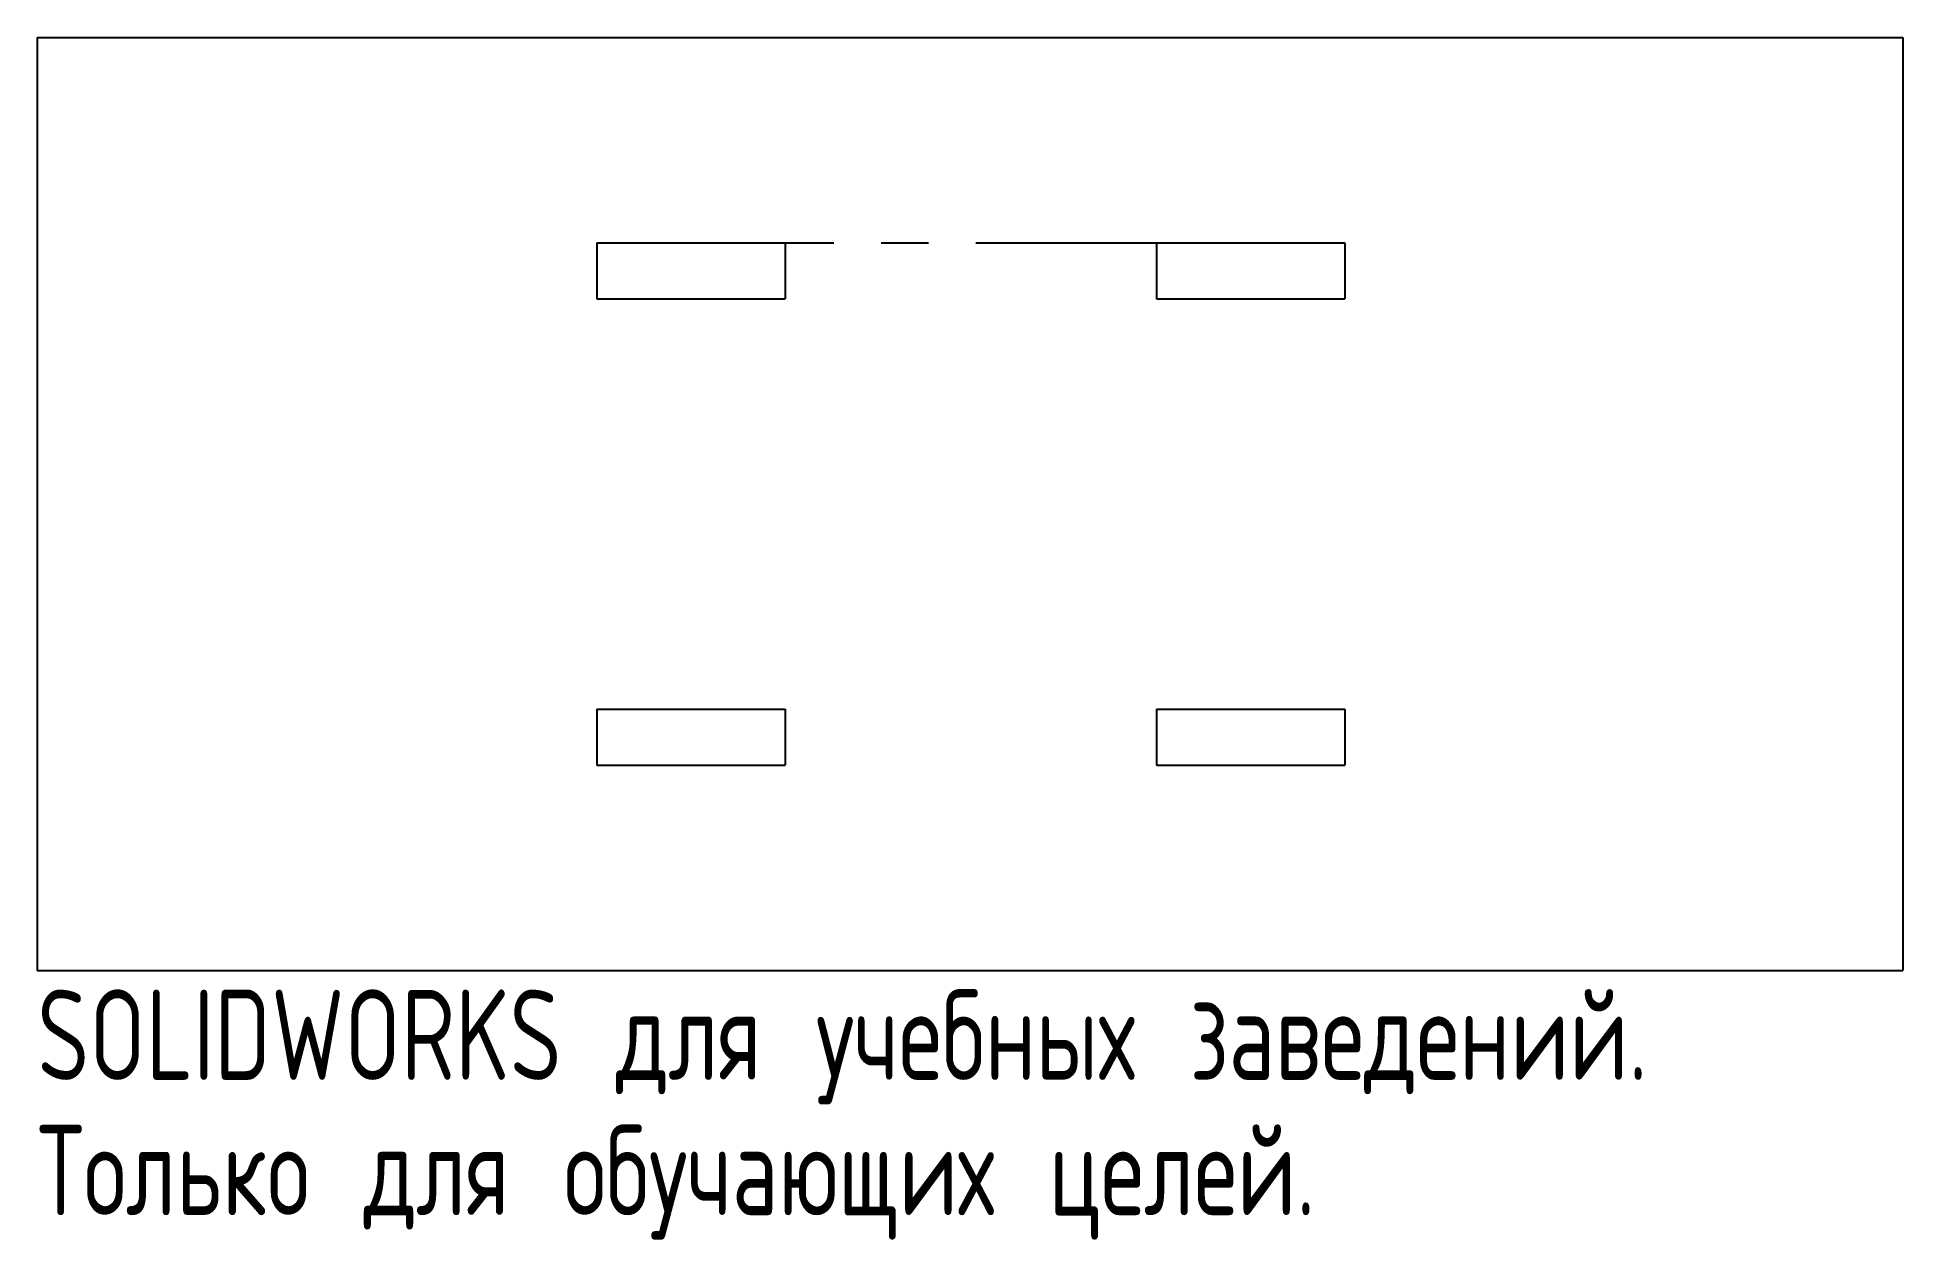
# Model space of a CAD drawing. Extents: x -93 to 7, y -18 to 47.
import ezdxf

# ---------------------------------------------------------------- set-up
doc = ezdxf.new("R2010")
doc.units = 0
doc.linetypes.add('CENTERX2', pattern=[20.32, 12.7, -2.54, 2.54, -2.54])
doc.layers.get('0').update_dxf_attribs({"linetype": 'CONTINUOUS'})
doc.styles.add('SLDTEXTSTYLE0', font='TXT', dxfattribs={"width": 0.7, "bigfont": 'bigfont'})

msp = doc.modelspace()

# ---------------------------------------------------------------- linework, layer by layer
at = {"color": 7, "linetype": 'CONTINUOUS'}
for p, q in [((-92.92, 46.66), (7.08, 46.66)), ((-92.92, 46.66), (-92.92, -3.34)), ((7.08, 46.66), (7.08, -3.34)), ((-62.92, 35.66), (-52.82, 35.66)), ((-62.92, 35.66), (-62.92, 32.66)), ((-52.82, 35.66), (-52.82, 32.66)), ((-32.92, 35.66), (-22.82, 35.66)), ((-32.92, 35.66), (-32.92, 32.66)), ((-22.82, 35.66), (-22.82, 32.66)), ((-62.92, 32.66), (-52.82, 32.66)), ((-32.92, 32.66), (-22.82, 32.66)), ((-62.92, 10.66), (-52.82, 10.66)), ((-62.92, 10.66), (-62.92, 7.66)), ((-52.82, 10.66), (-52.82, 7.66)), ((-32.92, 10.66), (-22.82, 10.66)), ((-32.92, 10.66), (-32.92, 7.66)), ((-22.82, 10.66), (-22.82, 7.66)), ((-62.92, 7.66), (-52.82, 7.66)), ((-32.92, 7.66), (-22.82, 7.66)), ((-92.92, -3.34), (7.08, -3.34))]:
    msp.add_line(p, q, dxfattribs=at)
at = {"color": 7, "linetype": 'CENTERX2'}
msp.add_line((-62.92, 35.66), (-32.92, 35.66), dxfattribs=at)

# ---------------------------------------------------------------- texts
at = {"color": 7, "linetype": 'CONTINUOUS', "char_height": 4.8336, "attachment_point": 1, "style": 'SLDTEXTSTYLE0'}
for s, insert in [('SOLIDWORKS для учебных заведений.', (-92.92, -4.36)), ('Только для обучающих целей.', (-92.92, -11.61))]:
    msp.add_mtext(s, dxfattribs=dict(at, insert=insert))

doc.saveas('drawing.dxf')
